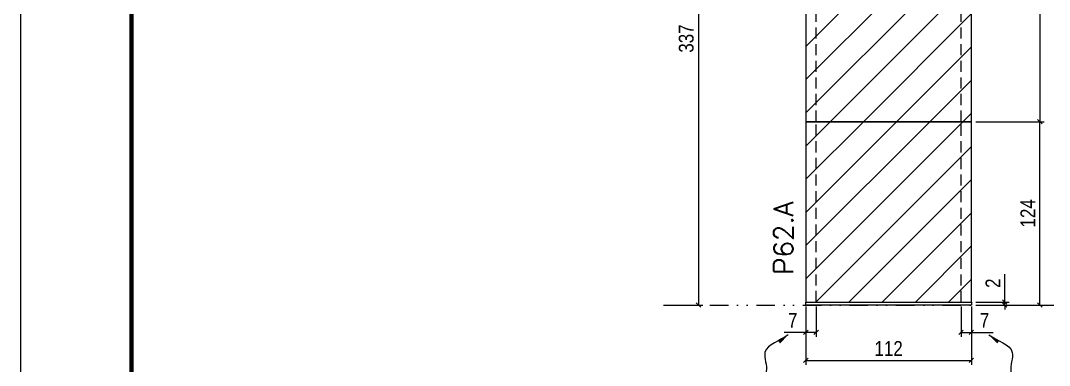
# Model space of a CAD drawing. Extents: x 2949 to 9230, y 1140 to 12527.
# Drawn here: x 6133 to 6828, y 6084 to 6318 of the extents above; entities that cross this region are included whole.
import ezdxf

# ---------------------------------------------------------------- set-up
doc = ezdxf.new("R2010")
doc.units = 0
for name, pattern in [('DASHED', [0.75, 0.5, -0.25]), ('DIVIDE2', [0.625, 0.25, -0.125, 0, -0.125, 0, -0.125]), ('HIDDEN', [0.375, 0.25, -0.125])]:
    doc.linetypes.add(name, pattern=pattern)
for name, color, linetype in [('COTA', 241, 'Continuous'), ('cotas', 4, 'Continuous'), ('Nível', 160, 'Continuous'), ('Painéis', 200, 'Continuous'), ('Sarrafo de Pressão', 42, 'HIDDEN')]:
    doc.layers.add(name, color=color, linetype=linetype)
for name, color, linetype, lineweight in [('Folhas', 255, 'Continuous', 9), ('Hachura', 251, 'Continuous', 9), ('SARRAFO DE PRESSAO', 251, 'DASHED', 9), ('Texto Seção', 7, 'Continuous', 15)]:
    doc.layers.add(name, color=color, linetype=linetype, lineweight=lineweight)
doc.styles.add('COTA TECNICA', font='techl___.ttf', dxfattribs={"height": 10})
doc.styles.add('COTA TECNICA-50', font='techl___.ttf', dxfattribs={"height": 10})
doc.styles.add('REGUA-120', font='ROMANS.shx', dxfattribs={"height": 15})
doc.styles.get("Standard").update_dxf_attribs({"font": 'arial.ttf'})
doc.dimstyles.new('COTA PAINEL-50', dxfattribs={"dimtxt": 10, "dimasz": 3, "dimexe": 3, "dimexo": 3, "dimgap": 3, "dimtad": 1, "dimdec": 1, "dimzin": 12, "dimdsep": 46, "dimtxsty": 'COTA TECNICA-50', "dimblk1": 'OBLIQUE', "dimblk2": 'OBLIQUE', "dimsah": 1, "dimcen": 0.9, "dimclrd": 4, "dimclre": 4, "dimclrt": 240, "dimadec": 1, "dimazin": 3, "dimtfac": 1, "dimtdec": 1, "dimtmove": 0, "dimatfit": 3, "dimfxl": 1, "dimtolj": 1, "dimtzin": 12, "dimarcsym": 0})
doc.dimstyles.new('PAINEL', dxfattribs={"dimtxt": 10, "dimasz": 3, "dimexe": 3, "dimexo": 3, "dimgap": 3, "dimtad": 1, "dimdec": 1, "dimzin": 12, "dimdsep": 46, "dimtxsty": 'COTA TECNICA', "dimblk1": 'OBLIQUE', "dimblk2": 'OBLIQUE', "dimsah": 1, "dimcen": 0.9, "dimclrd": 4, "dimclre": 4, "dimclrt": 240, "dimadec": 1, "dimazin": 3, "dimtfac": 1, "dimtdec": 1, "dimtmove": 0, "dimatfit": 3, "dimfxl": 1, "dimtolj": 1, "dimtzin": 12, "dimarcsym": 0})
doc.dimstyles.get("Standard").update_dxf_attribs({"dimtxt": 0.18, "dimasz": 0.18, "dimexe": 0.18, "dimexo": 0.0625, "dimgap": 0.09, "dimtad": 0, "dimtih": 1, "dimtoh": 1, "dimdec": 4, "dimzin": 0, "dimdsep": 46, "dimtxsty": 'Standard', "dimcen": 0.09, "dimadec": 0, "dimazin": 0, "dimtfac": 1, "dimtdec": 4, "dimtofl": 0, "dimtmove": 0, "dimatfit": 3, "dimfxl": 1, "dimtolj": 1, "dimtzin": 0, "dimarcsym": 0})
pattern_1 = [(45, (-126071.967, -22713.47), (-11.2253202, 11.2253202), [])]

# ---------------------------------------------------------------- blocks, each defined once
blk = doc.blocks.new('9999999999')
at = {"layer": 'Folhas'}
blk.add_lwpolyline([(98138.98, 34190.21), (99623.98, 34190.21), (99623.98, 35240.21), (98138.98, 35240.21)], close=True, dxfattribs=at)
at = {"layer": 'Folhas', "color": 30, "const_width": 3}
blk.add_lwpolyline([(98213.98, 34230.21), (99583.98, 34230.21), (99583.98, 35200.21), (98213.98, 35200.21)], close=True, dxfattribs=at)
blk = doc.blocks.new('_Oblique')
at = {"color": 0, "linetype": 'ByBlock', "lineweight": -2}
blk.add_line((-0.5, -0.5), (0.5, 0.5), dxfattribs=at)
blk = doc.blocks.new('*D2166')
at = {"layer": 'cotas', "color": 4, "linetype": 'ByBlock', "lineweight": -2, "transparency": 16777216}
for p, q in [((6570.19, 6462.14), (6593.91, 6462.14)), ((6590.91, 6462.14), (6590.91, 6125.14)), ((6570.19, 6125.14), (6593.91, 6125.14))]:
    blk.add_line(p, q, dxfattribs=at)
at = {"layer": 'Defpoints', "color": 0, "linetype": 'ByBlock', "transparency": 16777216}
for p in [(6567.19, 6462.14), (6567.19, 6125.14), (6590.91, 6125.14)]:
    blk.add_point(p, dxfattribs=at)
at = {"layer": 'cotas', "color": 4, "linetype": 'ByBlock', "lineweight": -2, "transparency": 16777216, "xscale": 3, "yscale": 3, "zscale": 3}
for p, rotation in [((6590.91, 6462.14), 90), ((6590.91, 6125.14), 270)]:
    blk.add_blockref('_Oblique', p, dxfattribs=dict(at, rotation=rotation))
at = {"layer": 'cotas', "color": 240, "linetype": 'ByBlock', "transparency": 16777216, "insert": (6582.69, 6305.37), "char_height": 10, "attachment_point": 5, "rotation": 90, "style": 'COTA TECNICA'}
blk.add_mtext('\\A1;337', dxfattribs=at)
blk = doc.blocks.new('*D1600')
at = {"layer": 'COTA', "color": 4, "lineweight": -2, "transparency": 16777216}
for p, q in [((6663.49, 6124.14), (6663.49, 6084.69)), ((6775.49, 6124.14), (6775.49, 6084.69)), ((6663.49, 6087.69), (6775.49, 6087.69))]:
    blk.add_line(p, q, dxfattribs=at)
at = {"layer": 'Defpoints', "color": 0, "transparency": 16777216}
for p in [(6663.49, 6127.14), (6775.49, 6127.14), (6775.49, 6087.69)]:
    blk.add_point(p, dxfattribs=at)
at = {"layer": 'COTA', "color": 4, "lineweight": -2, "transparency": 16777216, "xscale": 3, "yscale": 3, "zscale": 3, "rotation": 180}
blk.add_blockref('_Oblique', (6663.49, 6087.69), dxfattribs=at)
at = {"layer": 'COTA', "color": 4, "lineweight": -2, "transparency": 16777216, "xscale": 3, "yscale": 3, "zscale": 3}
blk.add_blockref('_Oblique', (6775.49, 6087.69), dxfattribs=at)
at = {"layer": 'COTA', "color": 240, "transparency": 16777216, "insert": (6719.49, 6095.75), "char_height": 10, "attachment_point": 5, "style": 'COTA TECNICA'}
blk.add_mtext('\\A1;112', dxfattribs=at)
blk = doc.blocks.new('*D1640')
at = {"layer": 'COTA', "color": 4, "lineweight": -2, "transparency": 16777216}
for p, q in [((6663.49, 6122.14), (6663.49, 6103.63)), ((6670.49, 6124.14), (6670.49, 6103.63)), ((6663.49, 6106.63), (6648.75, 6106.63)), ((6670.49, 6106.63), (6663.49, 6106.63))]:
    blk.add_line(p, q, dxfattribs=at)
at = {"layer": 'Defpoints', "color": 0, "transparency": 16777216}
for p in [(6663.49, 6125.14), (6670.49, 6127.14), (6663.49, 6106.63)]:
    blk.add_point(p, dxfattribs=at)
at = {"layer": 'COTA', "color": 4, "lineweight": -2, "transparency": 16777216, "xscale": 3, "yscale": 3, "zscale": 3, "rotation": 180}
blk.add_blockref('_Oblique', (6663.49, 6106.63), dxfattribs=at)
at = {"layer": 'COTA', "color": 4, "lineweight": -2, "transparency": 16777216, "xscale": 3, "yscale": 3, "zscale": 3}
blk.add_blockref('_Oblique', (6670.49, 6106.63), dxfattribs=at)
at = {"layer": 'COTA', "color": 240, "transparency": 16777216, "insert": (6654.62, 6114.71), "char_height": 10, "attachment_point": 5, "style": 'COTA TECNICA-50'}
blk.add_mtext('\\A1;7', dxfattribs=at)
blk = doc.blocks.new('*D1641')
at = {"layer": 'COTA', "color": 4, "lineweight": -2, "transparency": 16777216}
for p, q in [((6768.49, 6124.14), (6768.49, 6103.63)), ((6775.49, 6122.14), (6775.49, 6103.63)), ((6768.49, 6106.63), (6775.49, 6106.63)), ((6775.49, 6106.63), (6790.22, 6106.63))]:
    blk.add_line(p, q, dxfattribs=at)
at = {"layer": 'Defpoints', "color": 0, "transparency": 16777216}
for p in [(6768.49, 6127.14), (6775.49, 6125.14), (6775.49, 6106.63)]:
    blk.add_point(p, dxfattribs=at)
at = {"layer": 'COTA', "color": 4, "lineweight": -2, "transparency": 16777216, "xscale": 3, "yscale": 3, "zscale": 3, "rotation": 180}
blk.add_blockref('_Oblique', (6768.49, 6106.63), dxfattribs=at)
at = {"layer": 'COTA', "color": 4, "lineweight": -2, "transparency": 16777216, "xscale": 3, "yscale": 3, "zscale": 3}
blk.add_blockref('_Oblique', (6775.49, 6106.63), dxfattribs=at)
at = {"layer": 'COTA', "color": 240, "transparency": 16777216, "insert": (6784.35, 6114.71), "char_height": 10, "attachment_point": 5, "style": 'COTA TECNICA-50'}
blk.add_mtext('\\A1;7', dxfattribs=at)
blk = doc.blocks.new('*D1642')
at = {"layer": 'COTA', "color": 4, "lineweight": -2, "transparency": 16777216}
for p, q in [((6778.49, 6249.14), (6824.72, 6249.14)), ((6821.72, 6125.14), (6821.72, 6249.14)), ((6778.49, 6125.14), (6824.72, 6125.14))]:
    blk.add_line(p, q, dxfattribs=at)
at = {"layer": 'Defpoints', "color": 0, "transparency": 16777216}
for p in [(6775.49, 6249.14), (6821.72, 6249.14), (6775.49, 6125.14)]:
    blk.add_point(p, dxfattribs=at)
at = {"layer": 'COTA', "color": 4, "lineweight": -2, "transparency": 16777216, "xscale": 3, "yscale": 3, "zscale": 3}
for p, rotation in [((6821.72, 6249.14), 90), ((6821.72, 6125.14), 270)]:
    blk.add_blockref('_Oblique', p, dxfattribs=dict(at, rotation=rotation))
at = {"layer": 'COTA', "color": 240, "transparency": 16777216, "insert": (6813.65, 6187.14), "char_height": 10, "attachment_point": 5, "rotation": 90, "style": 'COTA TECNICA-50'}
blk.add_mtext('\\A1;124', dxfattribs=at)
blk = doc.blocks.new('*D1643')
at = {"layer": 'COTA', "color": 4, "lineweight": -2, "transparency": 16777216}
for p, q in [((6798.01, 6127.14), (6798.01, 6145.94)), ((6778.49, 6127.14), (6801.01, 6127.14)), ((6778.49, 6125.14), (6801.01, 6125.14)), ((6798.01, 6125.14), (6798.01, 6127.14)), ((6798.01, 6125.14), (6798.01, 6122.14))]:
    blk.add_line(p, q, dxfattribs=at)
at = {"layer": 'Defpoints', "color": 0, "transparency": 16777216}
for p in [(6775.49, 6127.14), (6775.49, 6125.14), (6798.01, 6125.14)]:
    blk.add_point(p, dxfattribs=at)
at = {"layer": 'COTA', "color": 4, "lineweight": -2, "transparency": 16777216, "xscale": 3, "yscale": 3, "zscale": 3}
for p, rotation in [((6798.01, 6127.14), 270), ((6798.01, 6125.14), 90)]:
    blk.add_blockref('_Oblique', p, dxfattribs=dict(at, rotation=rotation))
at = {"layer": 'COTA', "color": 240, "transparency": 16777216, "insert": (6790.01, 6139.89), "char_height": 10, "attachment_point": 5, "rotation": 90, "style": 'COTA TECNICA-50'}
blk.add_mtext('\\A1;2', dxfattribs=at)
blk = doc.blocks.new('*D1644')
at = {"layer": 'COTA', "color": 4, "linetype": 'ByBlock', "lineweight": -2, "transparency": 16777216}
for p, q in [((6778.49, 6420.14), (6824.72, 6420.14)), ((6821.72, 6420.14), (6821.72, 6249.14)), ((6778.49, 6249.14), (6824.72, 6249.14))]:
    blk.add_line(p, q, dxfattribs=at)
at = {"layer": 'Defpoints', "color": 0, "linetype": 'ByBlock', "transparency": 16777216}
for p in [(6775.49, 6420.14), (6775.49, 6249.14), (6821.72, 6249.14)]:
    blk.add_point(p, dxfattribs=at)
at = {"layer": 'COTA', "color": 4, "linetype": 'ByBlock', "lineweight": -2, "transparency": 16777216, "xscale": 3, "yscale": 3, "zscale": 3}
for p, rotation in [((6821.72, 6420.14), 90), ((6821.72, 6249.14), 270)]:
    blk.add_blockref('_Oblique', p, dxfattribs=dict(at, rotation=rotation))
at = {"layer": 'COTA', "color": 240, "linetype": 'ByBlock', "transparency": 16777216, "insert": (6813.65, 6334.64), "char_height": 10, "attachment_point": 5, "rotation": 90, "style": 'COTA TECNICA'}
blk.add_mtext('\\A1;171', dxfattribs=at)

msp = doc.modelspace()

# ---------------------------------------------------------------- hatches: boundary and pattern name
at = {"layer": 'Hachura', "linetype": 'ByBlock'}
h = msp.add_hatch(dxfattribs=at)
h.set_pattern_fill('ANSI31', color=256, scale=5)
h.set_pattern_definition(pattern_1)
h.paths.add_polyline_path([(6775.49, 6420.14), (6663.49, 6420.14), (6663.49, 6249.14), (6775.49, 6249.14)])
h = msp.add_hatch(dxfattribs=at)
h.set_pattern_fill('ANSI31', color=256, scale=5)
h.set_pattern_definition(pattern_1)
h.paths.add_polyline_path([(6775.49, 6249.14), (6663.49, 6249.14), (6663.49, 6127.14), (6775.49, 6127.14)])

# ---------------------------------------------------------------- linework, layer by layer
at = {"layer": 'Nível', "color": 4, "linetype": 'DIVIDE2', "ltscale": 50}
msp.add_line((6567.19, 6125.14), (7577.53, 6125.14), dxfattribs=at)
at = {"layer": 'Painéis'}
for points in [[(6663.49, 6249.14), (6775.49, 6249.14), (6775.49, 6420.14), (6663.49, 6420.14)], [(6663.49, 6127.14), (6775.49, 6127.14), (6775.49, 6249.14), (6663.49, 6249.14)], [(6663.49, 6127.14), (6775.49, 6127.14), (6775.49, 6125.14), (6663.49, 6125.14)]]:
    msp.add_lwpolyline(points, close=True, dxfattribs=at)
at = {"layer": 'Sarrafo de Pressão', "ltscale": 30}
for p, q in [((6670.49, 6249.14), (6670.49, 6420.14)), ((6768.49, 6249.14), (6768.49, 6420.14)), ((6670.49, 6127.14), (6670.49, 6249.14)), ((6768.49, 6127.14), (6768.49, 6249.14))]:
    msp.add_line(p, q, dxfattribs=at)

# ---------------------------------------------------------------- block references
at = {"layer": 'SARRAFO DE PRESSAO', "color": 6, "linetype": 'ByBlock'}
msp.add_blockref('9999999999', (-92006.44, -28456.35), dxfattribs=at)

# ---------------------------------------------------------------- texts
at = {"layer": 'Texto Seção', "insert": (6654.94, 6145.61), "char_height": 13, "width": 285.3299, "attachment_point": 7, "rotation": 90, "style": 'REGUA-120'}
msp.add_mtext('P62.A', dxfattribs=at)

# ---------------------------------------------------------------- dimensions: what is measured, and where the dimension line sits
at = {"layer": 'COTA', "linetype": 'ByBlock'}
dim = msp.add_linear_dim(base=(6821.72, 6249.14), p1=(6775.49, 6420.14), p2=(6775.49, 6249.14), angle=90, dimstyle='PAINEL', dxfattribs=at)
dim.commit()
dim.dimension.update_dxf_attribs({"geometry": '*D1644', "text_midpoint": (6813.65, 6334.64)})
at = {"layer": 'COTA'}
for base, p1, p2, angle, picture, middle in [((6821.72, 6249.14), (6775.49, 6125.14), (6775.49, 6249.14), 90, '*D1642', (6813.65, 6187.14)), ((6663.49, 6106.63), (6670.49, 6127.14), (6663.49, 6125.14), 180, '*D1640', (6654.62, 6114.71))]:
    dim = msp.add_linear_dim(base=base, p1=p1, p2=p2, angle=angle, dimstyle='COTA PAINEL-50', dxfattribs=at)
    dim.commit()
    dim.dimension.update_dxf_attribs({"geometry": picture, "text_midpoint": middle})
dim = msp.add_linear_dim(base=(6798.01, 6125.14), p1=(6775.49, 6127.14), p2=(6775.49, 6125.14), angle=90, dimstyle='COTA PAINEL-50', dxfattribs=at)
dim.commit()
dim.dimension.update_dxf_attribs({"geometry": '*D1643', "text_midpoint": (6798.01, 6139.89), "dimtype": 160})
dim = msp.add_linear_dim(base=(6775.49, 6087.69), p1=(6663.49, 6127.14), p2=(6775.49, 6127.14), dimstyle='PAINEL', override={"dimarcsym": 2}, dxfattribs=at)
dim.commit()
dim.dimension.update_dxf_attribs({"geometry": '*D1600', "text_midpoint": (6719.49, 6095.75)})
dim = msp.add_linear_dim(base=(6775.49, 6106.63), p1=(6768.49, 6127.14), p2=(6775.49, 6125.14), dimstyle='COTA PAINEL-50', dxfattribs=at)
dim.commit()
dim.dimension.update_dxf_attribs({"geometry": '*D1641', "text_midpoint": (6784.35, 6114.71)})
at = {"layer": 'cotas', "linetype": 'ByBlock'}
dim = msp.add_linear_dim(base=(6590.91, 6125.14), p1=(6567.19, 6462.14), p2=(6567.19, 6125.14), angle=90, dimstyle='PAINEL', dxfattribs=at)
dim.commit()
dim.dimension.update_dxf_attribs({"geometry": '*D2166', "text_midpoint": (6590.91, 6305.37), "dimtype": 160})

# ---------------------------------------------------------------- leaders
at = {"layer": 'COTA', "path_type": 1}
for points in [[(6651.66, 6104.96), (6635.87, 6093.13), (6636.8, 6080.12), (6631.24, 6070.34)], [(6787.31, 6104.96), (6803.1, 6093.13), (6802.17, 6080.12), (6807.73, 6070.34)]]:
    msp.add_leader(points, dimstyle='Standard', override={"dimasz": 8}, dxfattribs=at)

doc.saveas('drawing.dxf')
